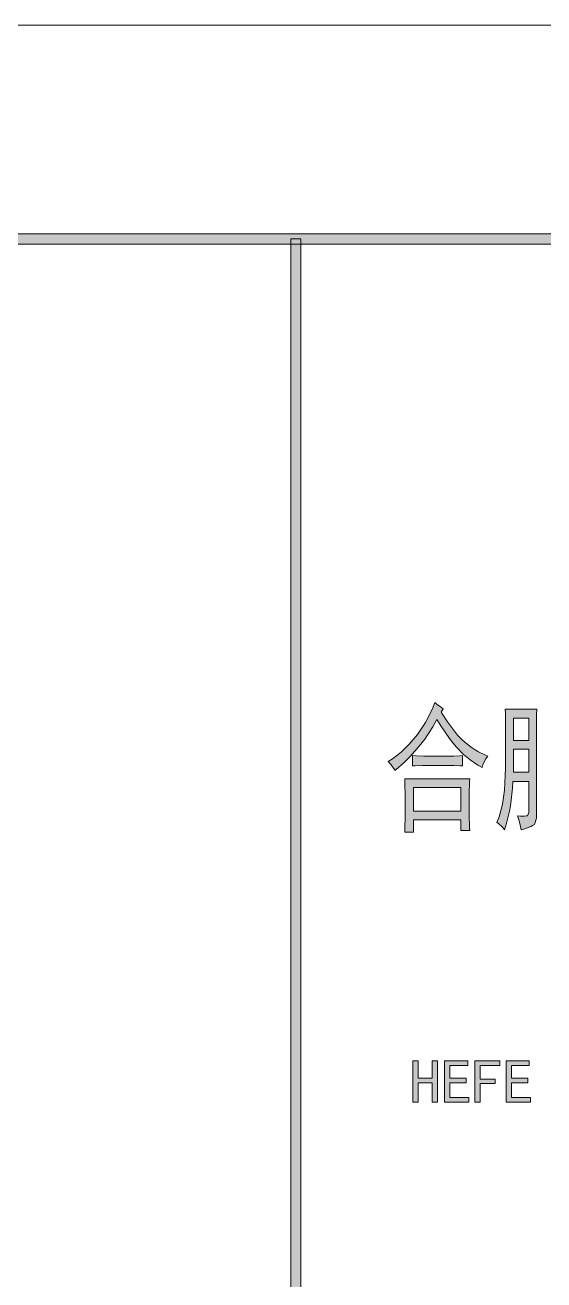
# Model space of a CAD drawing. Header units: millimetres. Extents: x 0 to 414, y 0 to 292.
# Drawn here: x 342.5 to 366.4, y 234.7 to 292.5 of the extents above; entities that cross this region are included whole.
import ezdxf

# ---------------------------------------------------------------- set-up
doc = ezdxf.new("R2010")
doc.units = ezdxf.units.MM

msp = doc.modelspace()

# ---------------------------------------------------------------- hatches: boundary and pattern name
h = msp.add_hatch(color=0)
h.dxf.hatch_style = 2
h.paths.add_polyline_path([(404.473833, 282.857222), (403.997583, 282.380972), (21.448889, 282.380972), (20.976167, 282.857222)])
h = msp.add_hatch(color=0)
h.dxf.hatch_style = 2
h.paths.add_polyline_path([(355.194306, 9.846028), (354.721583, 9.846028), (354.721583, 282.620861), (355.194306, 282.620861)])
h = msp.add_hatch(color=0)
h.dxf.hatch_style = 2
h.paths.add_polyline_path([(361.650139, 260.822722), (361.935889, 260.374694), (362.398028, 259.760861), (362.574417, 259.591528), (362.750806, 259.425722), (363.075361, 259.171722), (363.223528, 259.08), (363.371694, 258.991806), (363.657444, 258.850694), (363.795028, 258.797778), (363.69625, 258.660194), (363.56925, 258.388556), (363.541028, 258.261556), (363.343472, 258.377972), (362.987167, 258.621389), (362.831944, 258.748389), (362.673194, 258.875389), (362.352167, 259.203472), (362.189889, 259.401028), (362.027611, 259.598583), (361.660722, 260.141861), (361.452583, 260.487583), (361.265611, 260.141861), (360.895194, 259.573889), (360.715278, 259.348111), (360.531833, 259.125861), (360.221389, 258.773083), (360.094389, 258.646083), (359.967389, 258.519083), (359.681639, 258.261556), (359.522889, 258.134556), (359.50525, 258.183944), (359.3465, 258.388556), (359.208917, 258.543778), (359.413528, 258.670778), (359.808639, 258.977694), (359.995611, 259.157611), (360.182583, 259.337528), (360.556528, 259.792611), (360.7435, 260.067778), (360.930472, 260.342944), (361.237389, 260.935611), (361.353806, 261.256639), (361.463167, 261.168444), (361.660722, 261.027333), (361.748917, 260.974417)])
h = msp.add_hatch(color=0)
h.paths.add_polyline_path([(365.174389, 256.035528), (365.301389, 256.021417), (365.491889, 256.021417), (365.558917, 256.035528), (365.622417, 256.049639), (365.685917, 256.201333), (365.685917, 256.342444), (365.685917, 257.623028), (364.955667, 257.623028), (364.938028, 257.316111), (364.878056, 256.758722), (364.83925, 256.50825), (364.800444, 256.257778), (364.662861, 255.703917), (364.564083, 255.397), (364.475889, 255.524), (364.295972, 255.689806), (364.207778, 255.728611), (364.327722, 255.996722), (364.482944, 256.585861), (364.525278, 256.906889), (364.564083, 257.224389), (364.606417, 257.90525), (364.613472, 258.261556), (364.617, 258.621389), (364.620528, 259.376333), (364.620528, 259.771444), (364.620528, 260.170083), (364.613472, 260.755694), (364.602889, 260.949722), (366.059861, 260.949722), (366.049278, 260.692194), (366.038694, 260.194778), (366.038694, 259.951361), (366.038694, 256.162528), (366.038694, 255.933222), (365.9505, 255.651), (365.862306, 255.601611), (365.774111, 255.548694), (365.509528, 255.446389), (365.329611, 255.397), (365.311972, 255.548694), (365.230833, 255.869722)])
h.paths.add_polyline_path([(365.685917, 258.056944), (365.685917, 259.108222), (364.976833, 259.108222), (364.976833, 258.056944)])
h.paths.add_polyline_path([(365.685917, 259.517444), (365.685917, 260.5405), (364.976833, 260.5405), (364.976833, 259.517444)])
h = msp.add_hatch(color=0)
h.dxf.hatch_style = 2
h.paths.add_polyline_path([(362.084056, 258.797778), (362.239278, 258.797778), (362.514444, 258.811889), (362.634389, 258.826), (362.634389, 258.339167), (362.507389, 258.353278), (362.239278, 258.363861), (362.101694, 258.363861), (361.001028, 258.363861), (360.792889, 258.363861), (360.45775, 258.353278), (360.33075, 258.339167), (360.33075, 258.826), (360.517722, 258.811889), (360.852861, 258.797778), (361.001028, 258.797778)])
h = msp.add_hatch(color=0)
h.paths.add_polyline_path([(362.969528, 257.750028), (362.958944, 257.623028), (362.948361, 257.033889), (362.948361, 256.57175), (362.948361, 256.113139), (362.958944, 255.509889), (362.969528, 255.368778), (362.556778, 255.368778), (362.556778, 255.855611), (360.369556, 255.855611), (360.369556, 255.294694), (359.974444, 255.294694), (359.985028, 255.446389), (359.995611, 256.035528), (359.995611, 256.469444), (359.995611, 256.917472), (359.985028, 257.559528), (359.974444, 257.750028)])
h.paths.add_polyline_path([(362.556778, 256.264833), (362.556778, 257.340806), (360.369556, 257.340806), (360.369556, 256.264833)])
h = msp.add_hatch(color=0)
h.dxf.hatch_style = 2
h.paths.add_polyline_path([(361.487861, 242.852222), (361.230333, 242.852222), (361.230333, 243.741222), (360.598861, 243.741222), (360.598861, 242.852222), (360.344861, 242.852222), (360.344861, 244.750167), (360.598861, 244.750167), (360.598861, 243.952889), (361.230333, 243.952889), (361.230333, 244.750167), (361.487861, 244.750167)])
h = msp.add_hatch(color=0)
h.dxf.hatch_style = 2
h.paths.add_polyline_path([(362.927194, 242.852222), (361.798306, 242.852222), (361.798306, 244.750167), (362.874278, 244.750167), (362.874278, 244.5385), (362.052306, 244.5385), (362.052306, 243.952889), (362.80725, 243.952889), (362.80725, 243.741222), (362.052306, 243.741222), (362.052306, 243.063889), (362.927194, 243.063889)])
h = msp.add_hatch(color=0)
h.dxf.hatch_style = 2
h.paths.add_polyline_path([(364.359472, 244.5385), (363.449306, 244.5385), (363.449306, 243.917611), (364.137222, 243.917611), (364.137222, 243.705944), (363.449306, 243.705944), (363.449306, 242.852222), (363.195306, 242.852222), (363.195306, 244.750167), (364.359472, 244.750167)])
h = msp.add_hatch(color=0)
h.dxf.hatch_style = 2
h.paths.add_polyline_path([(365.767056, 242.852222), (364.638167, 242.852222), (364.638167, 244.750167), (365.710611, 244.750167), (365.710611, 244.5385), (364.892167, 244.5385), (364.892167, 243.952889), (365.647111, 243.952889), (365.647111, 243.741222), (364.892167, 243.741222), (364.892167, 243.063889), (365.767056, 243.063889)])

# ---------------------------------------------------------------- linework, layer by layer
at = {"color": 0, "lineweight": 0}
for points in [[(0, 0), (0, 292.466889), (414.0835, 292.466889), (414.0835, 0)], [(404.473833, 282.857222), (403.997583, 282.380972), (21.448889, 282.380972), (20.976167, 282.857222)], [(355.194306, 9.846028), (354.721583, 9.846028), (354.721583, 282.620861), (355.194306, 282.620861)], [(361.650139, 260.822722), (361.935889, 260.374694), (362.398028, 259.760861), (362.574417, 259.591528), (362.750806, 259.425722), (363.075361, 259.171722), (363.223528, 259.08), (363.371694, 258.991806), (363.657444, 258.850694), (363.795028, 258.797778), (363.69625, 258.660194), (363.56925, 258.388556), (363.541028, 258.261556), (363.343472, 258.377972), (362.987167, 258.621389), (362.831944, 258.748389), (362.673194, 258.875389), (362.352167, 259.203472), (362.189889, 259.401028), (362.027611, 259.598583), (361.660722, 260.141861), (361.452583, 260.487583), (361.265611, 260.141861), (360.895194, 259.573889), (360.715278, 259.348111), (360.531833, 259.125861), (360.221389, 258.773083), (360.094389, 258.646083), (359.967389, 258.519083), (359.681639, 258.261556), (359.522889, 258.134556), (359.50525, 258.183944), (359.3465, 258.388556), (359.208917, 258.543778), (359.413528, 258.670778), (359.808639, 258.977694), (359.995611, 259.157611), (360.182583, 259.337528), (360.556528, 259.792611), (360.7435, 260.067778), (360.930472, 260.342944), (361.237389, 260.935611), (361.353806, 261.256639), (361.463167, 261.168444), (361.660722, 261.027333), (361.748917, 260.974417)], [(365.174389, 256.035528), (365.301389, 256.021417), (365.491889, 256.021417), (365.558917, 256.035528), (365.622417, 256.049639), (365.685917, 256.201333), (365.685917, 256.342444), (365.685917, 257.623028), (364.955667, 257.623028), (364.938028, 257.316111), (364.878056, 256.758722), (364.83925, 256.50825), (364.800444, 256.257778), (364.662861, 255.703917), (364.564083, 255.397), (364.475889, 255.524), (364.295972, 255.689806), (364.207778, 255.728611), (364.327722, 255.996722), (364.482944, 256.585861), (364.525278, 256.906889), (364.564083, 257.224389), (364.606417, 257.90525), (364.613472, 258.261556), (364.617, 258.621389), (364.620528, 259.376333), (364.620528, 259.771444), (364.620528, 260.170083), (364.613472, 260.755694), (364.602889, 260.949722), (366.059861, 260.949722), (366.049278, 260.692194), (366.038694, 260.194778), (366.038694, 259.951361), (366.038694, 256.162528), (366.038694, 255.933222), (365.9505, 255.651), (365.862306, 255.601611), (365.774111, 255.548694), (365.509528, 255.446389), (365.329611, 255.397), (365.311972, 255.548694), (365.230833, 255.869722)], [(365.685917, 259.517444), (365.685917, 260.5405), (364.976833, 260.5405), (364.976833, 259.517444)], [(365.685917, 258.056944), (365.685917, 259.108222), (364.976833, 259.108222), (364.976833, 258.056944)], [(362.084056, 258.797778), (362.239278, 258.797778), (362.514444, 258.811889), (362.634389, 258.826), (362.634389, 258.339167), (362.507389, 258.353278), (362.239278, 258.363861), (362.101694, 258.363861), (361.001028, 258.363861), (360.792889, 258.363861), (360.45775, 258.353278), (360.33075, 258.339167), (360.33075, 258.826), (360.517722, 258.811889), (360.852861, 258.797778), (361.001028, 258.797778)], [(362.969528, 257.750028), (362.958944, 257.623028), (362.948361, 257.033889), (362.948361, 256.57175), (362.948361, 256.113139), (362.958944, 255.509889), (362.969528, 255.368778), (362.556778, 255.368778), (362.556778, 255.855611), (360.369556, 255.855611), (360.369556, 255.294694), (359.974444, 255.294694), (359.985028, 255.446389), (359.995611, 256.035528), (359.995611, 256.469444), (359.995611, 256.917472), (359.985028, 257.559528), (359.974444, 257.750028)], [(362.556778, 256.264833), (362.556778, 257.340806), (360.369556, 257.340806), (360.369556, 256.264833)], [(361.487861, 242.852222), (361.230333, 242.852222), (361.230333, 243.741222), (360.598861, 243.741222), (360.598861, 242.852222), (360.344861, 242.852222), (360.344861, 244.750167), (360.598861, 244.750167), (360.598861, 243.952889), (361.230333, 243.952889), (361.230333, 244.750167), (361.487861, 244.750167)], [(362.927194, 242.852222), (361.798306, 242.852222), (361.798306, 244.750167), (362.874278, 244.750167), (362.874278, 244.5385), (362.052306, 244.5385), (362.052306, 243.952889), (362.80725, 243.952889), (362.80725, 243.741222), (362.052306, 243.741222), (362.052306, 243.063889), (362.927194, 243.063889)], [(364.359472, 244.5385), (363.449306, 244.5385), (363.449306, 243.917611), (364.137222, 243.917611), (364.137222, 243.705944), (363.449306, 243.705944), (363.449306, 242.852222), (363.195306, 242.852222), (363.195306, 244.750167), (364.359472, 244.750167)], [(365.767056, 242.852222), (364.638167, 242.852222), (364.638167, 244.750167), (365.710611, 244.750167), (365.710611, 244.5385), (364.892167, 244.5385), (364.892167, 243.952889), (365.647111, 243.952889), (365.647111, 243.741222), (364.892167, 243.741222), (364.892167, 243.063889), (365.767056, 243.063889)]]:
    msp.add_lwpolyline(points, close=True, dxfattribs=at)

doc.saveas('drawing.dxf')
